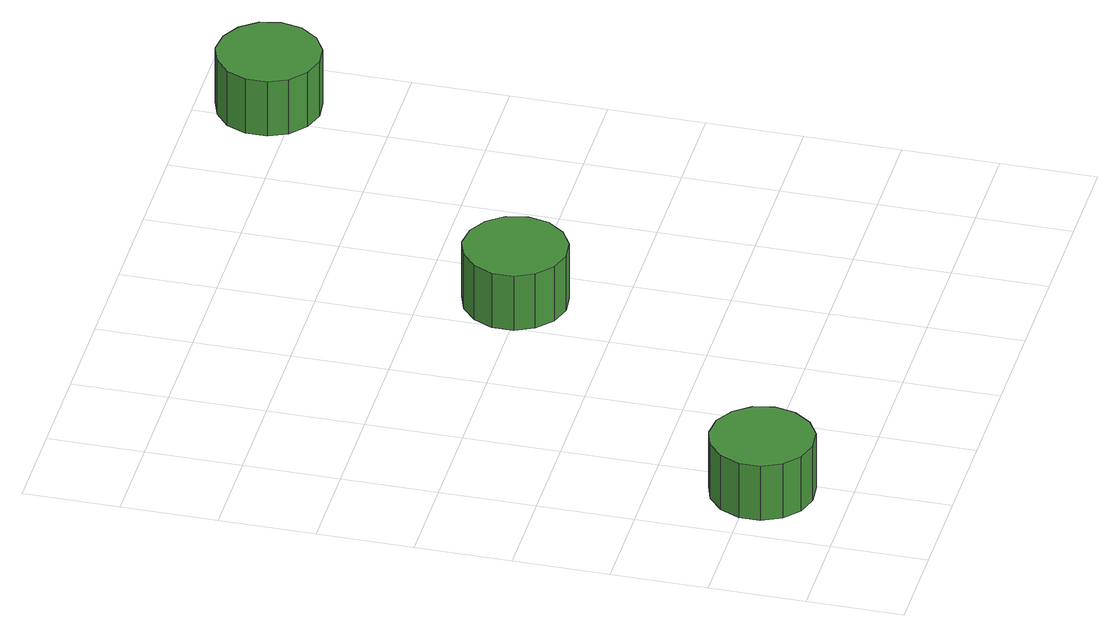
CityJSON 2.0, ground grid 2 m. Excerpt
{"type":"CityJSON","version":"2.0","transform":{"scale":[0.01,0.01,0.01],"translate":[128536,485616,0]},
"CityObjects":{
"tree1":{"type":"SolitaryVegetationObject","attributes":{"function":"something"},"geometry":[{"type":"MultiSurface","lod":"1","boundaries":[[[0,1,2,3,4,5,6,7,8,9,10,11,12,13,14]],[[15,16,17,18,19,20,21,22,23,24,25,26,27,28,29]],[[0,29,28,1]],[[1,28,27,2]],[[2,27,26,3]],[[3,26,25,4]],[[4,25,24,5]],[[5,24,23,6]],[[6,23,22,7]],[[7,22,21,8]],[[8,21,20,9]],[[9,20,19,10]],[[10,19,18,11]],[[11,18,17,12]],[[12,17,16,13]],[[13,16,15,14]],[[14,15,29,0]]]}]},
"tree2":{"type":"SolitaryVegetationObject","attributes":{"function":"something"},"geometry":[{"type":"MultiSurface","lod":"1","boundaries":[[[30,31,32,33,34,35,36,37,38,39,40,41,42,43,44]],[[45,46,47,48,49,50,51,52,53,54,55,56,57,58,59]],[[30,59,58,31]],[[31,58,57,32]],[[32,57,56,33]],[[33,56,55,34]],[[34,55,54,35]],[[35,54,53,36]],[[36,53,52,37]],[[37,52,51,38]],[[38,51,50,39]],[[39,50,49,40]],[[40,49,48,41]],[[41,48,47,42]],[[42,47,46,43]],[[43,46,45,44]],[[44,45,59,30]]]}]},
"tree3":{"type":"SolitaryVegetationObject","attributes":{"function":"something"},"geometry":[{"type":"MultiSurface","lod":"1","boundaries":[[[60,61,62,63,64,65,66,67,68,69,70,71,72,73,74]],[[75,76,77,78,79,80,81,82,83,84,85,86,87,88,89]],[[60,89,88,61]],[[61,88,87,62]],[[62,87,86,63]],[[63,86,85,64]],[[64,85,84,65]],[[65,84,83,66]],[[66,83,82,67]],[[67,82,81,68]],[[68,81,80,69]],[[69,80,79,70]],[[70,79,78,71]],[[71,78,77,72]],[[72,77,76,73]],[[73,76,75,74]],[[74,75,89,60]]]}]}
},
"vertices":[
[236,171,214],[226,215,214],[200,250,214],[162,273,214],[118,277,214],[75,264,214],[42,234,214],[24,193,214],[24,149,214],[42,108,214],[75,78,214],[118,65,214],[162,69,214],[200,92,214],[226,128,214],[226,128,85],[200,92,85],[162,69,85],[118,65,85],[75,78,85],[42,108,85],[24,149,85],[24,193,85],[42,234,85],[75,264,85],[118,277,85],[162,273,85],[200,250,85],[226,215,85],[236,171,85],
[798,813,197],[789,857,197],[762,893,197],[724,915,197],[680,920,197],[637,906,197],[604,876,197],[586,836,197],[586,791,197],[604,751,197],[637,721,197],[680,707,197],[724,712,197],[762,734,197],[789,770,197],[789,770,68],[762,734,68],[724,712,68],[680,707,68],[637,721,68],[604,751,68],[586,791,68],[586,836,68],[604,876,68],[637,906,68],[680,920,68],[724,915,68],[762,893,68],[789,857,68],[798,813,68],
[1360,1456,190],[1351,1499,190],[1324,1535,190],[1286,1557,190],[1242,1562,190],[1200,1548,190],[1166,1519,190],[1148,1478,190],[1148,1433,190],[1166,1393,190],[1200,1363,190],[1242,1349,190],[1286,1354,190],[1324,1376,190],[1351,1412,190],[1351,1412,61],[1324,1376,61],[1286,1354,61],[1242,1349,61],[1200,1363,61],[1166,1393,61],[1148,1433,61],[1148,1478,61],[1166,1519,61],[1200,1548,61],[1242,1562,61],[1286,1557,61],[1324,1535,61],[1351,1499,61],[1360,1456,61]
]}
